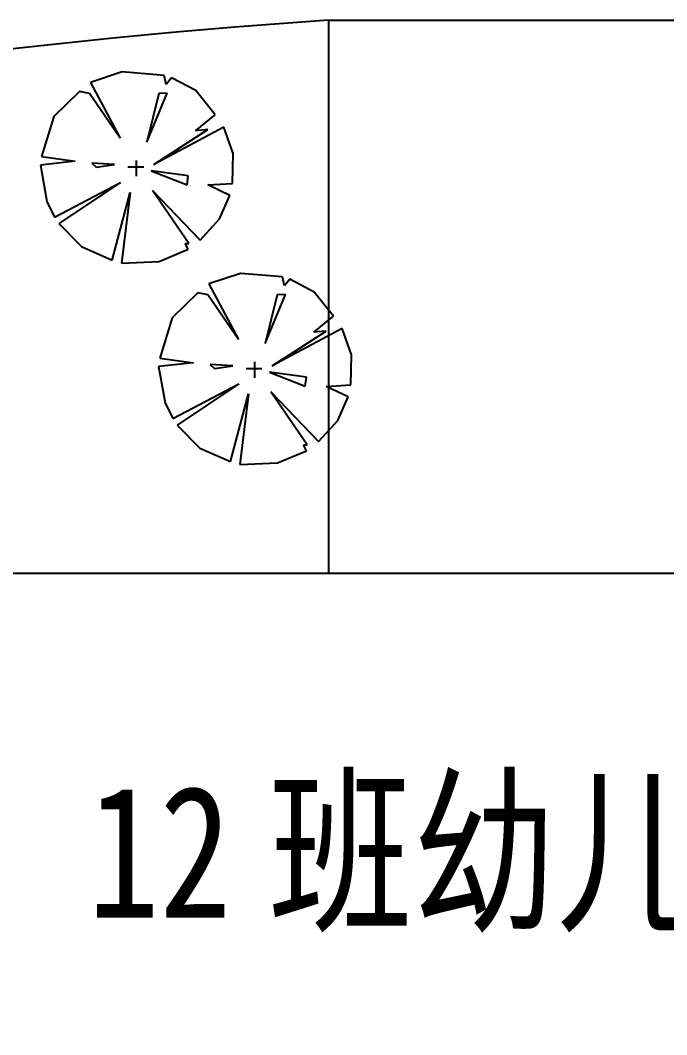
# Model space of a CAD drawing. Extents: x 225694 to 1397201, y -46174 to 794826.
# Drawn here: x 673480 to 690627, y 587966 to 614855 of the extents above; entities that cross this region are included whole.
import ezdxf

# ---------------------------------------------------------------- set-up
doc = ezdxf.new("R2010")
doc.units = 0
doc.header["$LTSCALE"] = 0.5
doc.header["$MEASUREMENT"] = 0
for name, color, linetype in [('PUB_TEXT', 7, 'Continuous'), ('WIN', 4, 'Continuous'), ('树', 124, 'Continuous'), ('路', 40, 'Continuous')]:
    doc.layers.add(name, color=color, linetype=linetype)
doc.styles.add('HZ', font='', dxfattribs={"width": 0.8})
doc.styles.get('HZ').set_extended_font_data('宋体')

# ---------------------------------------------------------------- blocks, each defined once
blk = doc.blocks.new('棕榈')
at = {"layer": '树', "color": 64, "linetype": 'Continuous'}
for p, q in [((-172.0380634261528, 1067.073194705816), (-553.1685424011375, 939.9776280907172)), ((336.1359085405129, 1024.708005834123), (-172.0380634261528, 1067.073194705816)), ((359.956563476444, 916.1472093504053), (336.1359085405129, 1024.708005834123)), ((426.1250494096166, 995.5819384848219), (359.956563476444, 916.1472093504053)), ((717.2663875154976, 842.0081288249276), (426.1250494096166, 995.5819384848219)), ((-553.1685424011375, 939.9776280907172), (-195.8587183620839, 270.0780790570716)), ((-688.1522537047713, 831.4168316070281), (-995.1740284346597, 529.5648608961928)), ((-566.4022395877546, 807.5864128666872), (-688.1522537047713, 831.4168316070281)), ((-195.8587183620839, 270.0780790570716), (-566.4022395877546, 807.5864128666872)), ((127.0434929917392, 219.7694172719275), (373.1902606630902, 812.8820614756478)), ((269.9674226073839, 807.5864128666872), (127.0434929917392, 219.7694172719275)), ((373.1902606630902, 812.8820614756478), (269.9674226073839, 807.5864128666872)), ((952.8261974375346, 550.7474553320353), (717.2663875154976, 842.0081288249276)), ((-995.1740284346597, 529.5648608961928), (-1146.038176362228, 45.01301317618345)), ((714.6196480781655, 357.4562811049182), (952.8261974375346, 550.7474553320353)), ((1056.04903549327, 402.4692942811234), (209.0924155487883, -50.30866178512224)), ((209.0924155487883, -50.30866178512224), (862.8370565684309, 370.6954026273306)), ((862.8370565684309, 370.6954026273306), (714.6196480781655, 357.4562811049182)), ((1169.858831298319, 84.73037774340628), (1056.04903549327, 402.4692942811234)), ((-1146.038176362228, 45.01301317618345), (-738.4403030139802, -10.59129721792124)), ((0, -192.0762816722199), (0, 0)), ((1159.27187354902, -278.0215519704725), (1169.858831298319, 84.73037774340628)), ((-738.4403030139802, -10.59129721792124), (-1159.271873548845, -58.25213469857408)), ((-1159.271873548845, -58.25213469857408), (-1079.869690429099, -495.1431449379088)), ((-537.2881057771738, -31.77389165376371), (-487.0000564679649, -82.08255343890778)), ((-264.6739437325305, -47.66083748065284), (-537.2881057771738, -31.77389165376371)), ((-487.0000564679649, -82.08255343890778), (-264.6739437325305, -47.66083748065284)), ((88.20806569360138, -83.51548518850177), (-103.2228380556771, -83.51548518850177)), ((177.3315423009481, -127.0955666150694), (611.3968100224592, -293.9084977973835)), ((624.6305072091054, -185.3477013136653), (177.3315423009481, -127.0955666150694)), ((611.3968100224592, -293.9084977973835), (624.6305072091054, -185.3477013136653)), ((-989.8805495599954, -683.1386705560653), (-193.2119789247372, -267.4302547525731)), ((-193.2119789247372, -267.4302547525731), (-936.9457608134398, -762.5733996904819)), ((632.5707255210582, -1003.525411398252), (193.2119789248682, -362.7519297138497)), ((193.2119789248682, -362.7519297138497), (770.2011762620386, -961.1602225265597)), ((862.8370565684309, -296.5563221018529), (1159.27187354902, -278.0215519704725)), ((1130.15773973841, -423.6518887169223), (862.8370565684309, -296.5563221018529)), ((-293.7880775431404, -1204.760058538799), (-73.24303998325195, -388.0152802034281)), ((-73.24303998325195, -388.0152802034281), (-179.9782817381201, -1239.181774497061)), ((1003.114246746743, -706.969089296399), (1130.15773973841, -423.6518887169223)), ((-1079.869690429099, -495.1431449379088), (-989.8805495599954, -683.1386705560653)), ((770.2011762620386, -961.1602225265597), (1003.114246746743, -706.969089296399)), ((-936.9457608134398, -762.5733996904819), (-661.6848593314935, -1040.594951660983)), ((-661.6848593314935, -1040.594951660983), (-293.7880775431404, -1204.760058538799)), ((275.2609014820046, -1217.999180061219), (627.277246646423, -1072.368843314747)), ((627.277246646423, -1072.368843314747), (590.2228945238166, -1003.525411398252)), ((590.2228945238166, -1003.525411398252), (632.5707255210582, -1003.525411398252)), ((-179.9782817381201, -1239.181774497061), (275.2609014820046, -1217.999180061219))]:
    blk.add_line(p, q, dxfattribs=at)

msp = doc.modelspace()

# ---------------------------------------------------------------- linework, layer by layer
at = {"layer": 'WIN', "color": 7}
msp.add_lwpolyline([(708189.4516902346, 600192.8594929713), (660352.1570457013, 600192.8594929713), (660352.1570457013, 585532.6070410747), (708189.4516902346, 587363.0859477061), (708189.4516902346, 600192.8594929713)], dxfattribs=at)
at = {"layer": '路', "color": 7}
msp.add_line((681658.4802217189, 614855.1687270373), (681658.4802217189, 600192.8594929713), dxfattribs=at)
at = {"layer": '路', "color": 7, "linetype": 'Continuous'}
msp.add_line((681658.4802217189, 614855.1687270373), (705880.7396602737, 614855.1687270374), dxfattribs=at)
at = {"layer": '路', "color": 7}
msp.add_arc((694357.5398955547, 427508.0786467105), 187776.9908113496, 93.87778232018991, 110.1155148025112, dxfattribs=at)

# ---------------------------------------------------------------- block references
at = {"layer": '树', "color": 7, "xscale": 2.197147679980844, "yscale": 2.197147679980844, "zscale": 2.19714768}
for p in [(676558.8475291193, 611141.4926209766), (679697.3121912921, 605802.7890082486)]:
    msp.add_blockref('棕榈', p, dxfattribs=at)

# ---------------------------------------------------------------- texts
at = {"layer": 'PUB_TEXT', "color": 7, "style": 'HZ', "width": 0.8}
for s, p in [('班幼儿园', (680066.1384301896, 591064.7661311307)), ('12', (675266.138430143, 591064.7661311307))]:
    msp.add_text(s, height=3500, dxfattribs=at).set_placement(p)

doc.saveas('drawing.dxf')
